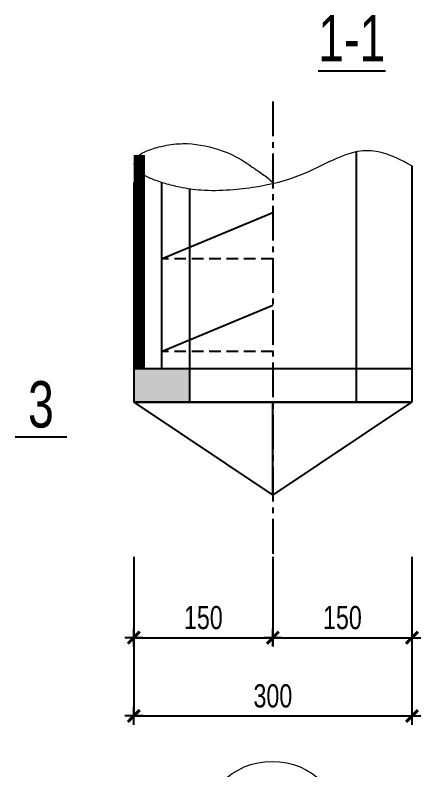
# Model space of a CAD drawing. Header units: millimetres. Extents: x -121190 to 167528, y -50070 to 22631.
# Drawn here: x -61305 to -56927, y 1771 to 9907 of the extents above; entities that cross this region are included whole.
import ezdxf
from ezdxf.enums import TextEntityAlignment as Align

# ---------------------------------------------------------------- set-up
doc = ezdxf.new("R2010")
doc.units = ezdxf.units.MM
doc.header["$MEASUREMENT"] = 0
doc.linetypes.add('CENTER2', pattern=[1.125, 0.75, -0.125, 0.125, -0.125])
doc.linetypes.add('HIDDEN', pattern=[0.375, 0.25, -0.125])
doc.layers.get('DEFPOINTS').update_dxf_attribs({"color": 87})
for name, color, linetype in [('02.DIM', 8, 'Continuous'), ('04.HIDDEN', 8, 'HIDDEN'), ('05.STEEL', 4, 'Continuous'), ('06.TEXT', 2, 'Continuous'), ('10.HATCH', 9, 'Continuous'), ('CDC.01.AXIS', 160, 'CENTER2')]:
    doc.layers.add(name, color=color, linetype=linetype)
doc.layers.add('CDC_03.BORDER', color=3, linetype='Continuous', lineweight=25)
doc.layers.add('CDC_11.NOTE', color=8, linetype='Continuous', lineweight=18)
doc.styles.add('SMTEXT', font='3t-unicode.shx', dxfattribs={"width": 0.75})
doc.dimstyles.new('X10', dxfattribs={"dimtxt": 250, "dimasz": 0.8, "dimexe": 0, "dimexo": 0, "dimgap": 90, "dimtad": 1, "dimdec": 0, "dimlfac": 0.1, "dimzin": 13, "dimdsep": 46, "dimtxsty": 'SMTEXT', "dimblk1": 'CHEO', "dimblk2": 'CHEO', "dimsah": 1, "dimcen": 0, "dimclrd": 256, "dimclre": 256, "dimclrt": 2, "dimadec": 0, "dimazin": 0, "dimtfac": 1, "dimtdec": 0, "dimtix": 1, "dimtmove": 2, "dimatfit": 3, "dimldrblk": 'CHEO', "dimfxl": 1, "dimtolj": 1, "dimtzin": 13, "dimarcsym": 0})

# ---------------------------------------------------------------- blocks, each defined once
blk = doc.blocks.new('CHEO')
at = {"layer": '02.DIM'}
for points in [[(0, 121), (0, -121)], [(-121, 0), (121, 0)]]:
    blk.add_lwpolyline(points, dxfattribs=at)
at = {"layer": '02.DIM', "const_width": 40}
blk.add_lwpolyline([(80, 80), (-80, -81)], dxfattribs=at)
blk = doc.blocks.new('*D101')
at = {"layer": '02.DIM', "lineweight": -2, "transparency": 16777216}
for p, q in [((-60024.1, 4067.1), (-60024.1, 3196.2)), ((-58524.1, 4067.1), (-58524.1, 3196.2)), ((-60023.3, 3196.2), (-58524.9, 3196.2))]:
    blk.add_line(p, q, dxfattribs=at)
at = {"layer": 'DEFPOINTS', "color": 0, "transparency": 16777216}
for p in [(-60024.1, 4067.1), (-58524.1, 4067.1), (-58524.1, 3196.2)]:
    blk.add_point(p, dxfattribs=at)
at = {"layer": '02.DIM', "lineweight": -2, "transparency": 16777216, "xscale": 0.8, "yscale": 0.8, "zscale": 0.8, "rotation": 180}
blk.add_blockref('CHEO', (-60024.1, 3196.2), dxfattribs=at)
at = {"layer": '02.DIM', "lineweight": -2, "transparency": 16777216, "xscale": 0.8, "yscale": 0.8, "zscale": 0.8}
blk.add_blockref('CHEO', (-58524.1, 3196.2), dxfattribs=at)
at = {"layer": '02.DIM', "color": 2, "transparency": 16777216, "insert": (-59274.1, 3411.2), "char_height": 250, "attachment_point": 5, "style": 'SMTEXT'}
blk.add_mtext('\\A1;150', dxfattribs=at)
blk = doc.blocks.new('*D102')
at = {"layer": '02.DIM', "lineweight": -2, "transparency": 16777216}
for p, q in [((-58524.1, 4067.1), (-58524.1, 3196.2)), ((-57024.1, 4067.1), (-57024.1, 3196.2)), ((-58523.3, 3196.2), (-57024.9, 3196.2))]:
    blk.add_line(p, q, dxfattribs=at)
at = {"layer": 'DEFPOINTS', "color": 0, "transparency": 16777216}
for p in [(-58524.1, 4067.1), (-57024.1, 4067.1), (-57024.1, 3196.2)]:
    blk.add_point(p, dxfattribs=at)
at = {"layer": '02.DIM', "lineweight": -2, "transparency": 16777216, "xscale": 0.8, "yscale": 0.8, "zscale": 0.8, "rotation": 180}
blk.add_blockref('CHEO', (-58524.1, 3196.2), dxfattribs=at)
at = {"layer": '02.DIM', "lineweight": -2, "transparency": 16777216, "xscale": 0.8, "yscale": 0.8, "zscale": 0.8}
blk.add_blockref('CHEO', (-57024.1, 3196.2), dxfattribs=at)
at = {"layer": '02.DIM', "color": 2, "transparency": 16777216, "insert": (-57774.1, 3411.2), "char_height": 250, "attachment_point": 5, "style": 'SMTEXT'}
blk.add_mtext('\\A1;150', dxfattribs=at)
blk = doc.blocks.new('*D103')
at = {"layer": '02.DIM', "lineweight": -2, "transparency": 16777216}
for p, q in [((-60024.1, 4067.1), (-60024.1, 2352.2)), ((-57024.1, 4067.1), (-57024.1, 2352.2)), ((-60023.3, 2352.2), (-57024.9, 2352.2))]:
    blk.add_line(p, q, dxfattribs=at)
at = {"layer": 'DEFPOINTS', "color": 0, "transparency": 16777216}
for p in [(-60024.1, 4067.1), (-57024.1, 4067.1), (-57024.1, 2352.2)]:
    blk.add_point(p, dxfattribs=at)
at = {"layer": '02.DIM', "lineweight": -2, "transparency": 16777216, "xscale": 0.8, "yscale": 0.8, "zscale": 0.8, "rotation": 180}
blk.add_blockref('CHEO', (-60024.1, 2352.2), dxfattribs=at)
at = {"layer": '02.DIM', "lineweight": -2, "transparency": 16777216, "xscale": 0.8, "yscale": 0.8, "zscale": 0.8}
blk.add_blockref('CHEO', (-57024.1, 2352.2), dxfattribs=at)
at = {"layer": '02.DIM', "color": 2, "transparency": 16777216, "insert": (-58524.1, 2567.2), "char_height": 250, "attachment_point": 5, "style": 'SMTEXT'}
blk.add_mtext('\\A1;300', dxfattribs=at)

msp = doc.modelspace()

# ---------------------------------------------------------------- hatches: boundary and pattern name
at = {"layer": '10.HATCH'}
msp.add_hatch(color=256, dxfattribs=at).paths.add_polyline_path([(-59424.1, 6094.1), (-60024.1, 6094.1), (-60024.1, 5734.1), (-59424.1, 5734.1)])

# ---------------------------------------------------------------- linework, layer by layer
at = {"layer": '04.HIDDEN', "ltscale": 500}
for p, q in [((-58524.1, 7280.5), (-59724.1, 7280.5)), ((-58524.1, 6280.5), (-59724.1, 6280.5))]:
    msp.add_line(p, q, dxfattribs=at)
at = {"layer": '05.STEEL'}
for p, q in [((-59724.1, 8104.1), (-59724.1, 6094.1)), ((-59724.1, 7280.5), (-58524.1, 7780.5)), ((-59724.1, 6280.5), (-58524.1, 6780.5))]:
    msp.add_line(p, q, dxfattribs=at)
at = {"layer": 'CDC.01.AXIS', "ltscale": 500}
msp.add_line((-58524.1, 8975.8), (-58524.1, 4067.1), dxfattribs=at)
at = {"layer": 'CDC_03.BORDER'}
for p, q in [((-57624.1, 8433.3), (-57624.1, 5734.1)), ((-57024.1, 8280.5), (-57024.1, 5734.1)), ((-60024.1, 8100.7), (-60024.1, 5734.1)), ((-59424.1, 8034.2), (-59424.1, 5734.1)), ((-57024.1, 6094.1), (-60024.1, 6094.1)), ((-57024.1, 5734.1), (-60024.1, 5734.1)), ((-60024.1, 5734.1), (-57024.1, 5734.1)), ((-60024.1, 5734.1), (-57024.1, 5734.1)), ((-60024.1, 5734.1), (-58524.1, 4730.6)), ((-58524.1, 4730.6), (-58524.1, 5734.1)), ((-58524.1, 4730.6), (-57024.1, 5734.1))]:
    msp.add_line(p, q, dxfattribs=at)
at = {"layer": 'CDC_11.NOTE', "color": 4, "const_width": 120}
msp.add_lwpolyline([(-59964.1, 6094.1), (-59964.1, 8399.9)], dxfattribs=at)
at = {"layer": 'CDC_11.NOTE'}
msp.add_circle((-58531, 1089.8), 773.3, dxfattribs=at)
msp.add_spline([(-57024.1, 8280.5), (-57388.2, 8432.7), (-57577.3, 8440.6), (-57874.3, 8344.8), (-58229.4, 8180.2), (-58708.6, 8053.5), (-58987.8, 8020.7), (-59299, 8018.5), (-59528.3, 8051.4), (-59686, 8091), (-59801.8, 8129), (-59915.4, 8182), (-59971.8, 8223.5), (-59997.4, 8253.8), (-60014.7, 8288.8), (-60018.5, 8306.6), (-59996.2, 8365.3), (-59850.7, 8455.4), (-59693.8, 8498.7), (-59495.2, 8521.6), (-59116.3, 8459.9), (-58863.1, 8346.9), (-58707.6, 8242.5), (-58594, 8162.4), (-58510.8, 8093.2)], degree=3, dxfattribs=at)

# ---------------------------------------------------------------- texts
at = {"layer": '06.TEXT', "linetype": 'ByBlock', "style": 'SMTEXT', "width": 0.75}
for s, p in [('%%U1-1', (-57672.4, 9656.8)), ('%%U 3 ', (-61025.8, 5711.2))]:
    msp.add_text(s, height=500, dxfattribs=at).set_placement(p, align=Align.MIDDLE)

# ---------------------------------------------------------------- dimensions: what is measured, and where the dimension line sits
at = {"layer": '02.DIM'}
for base, p1, p2, picture, middle in [((-58524.1, 3196.2), (-60024.1, 4067.1), (-58524.1, 4067.1), '*D101', (-59274.1, 3411.2)), ((-57024.1, 2352.2), (-60024.1, 4067.1), (-57024.1, 4067.1), '*D103', (-58524.1, 2567.2)), ((-57024.1, 3196.2), (-58524.1, 4067.1), (-57024.1, 4067.1), '*D102', (-57774.1, 3411.2))]:
    dim = msp.add_linear_dim(base=base, p1=p1, p2=p2, dimstyle='X10', dxfattribs=at)
    dim.commit()
    dim.dimension.update_dxf_attribs({"geometry": picture, "text_midpoint": middle})

doc.saveas('drawing.dxf')
